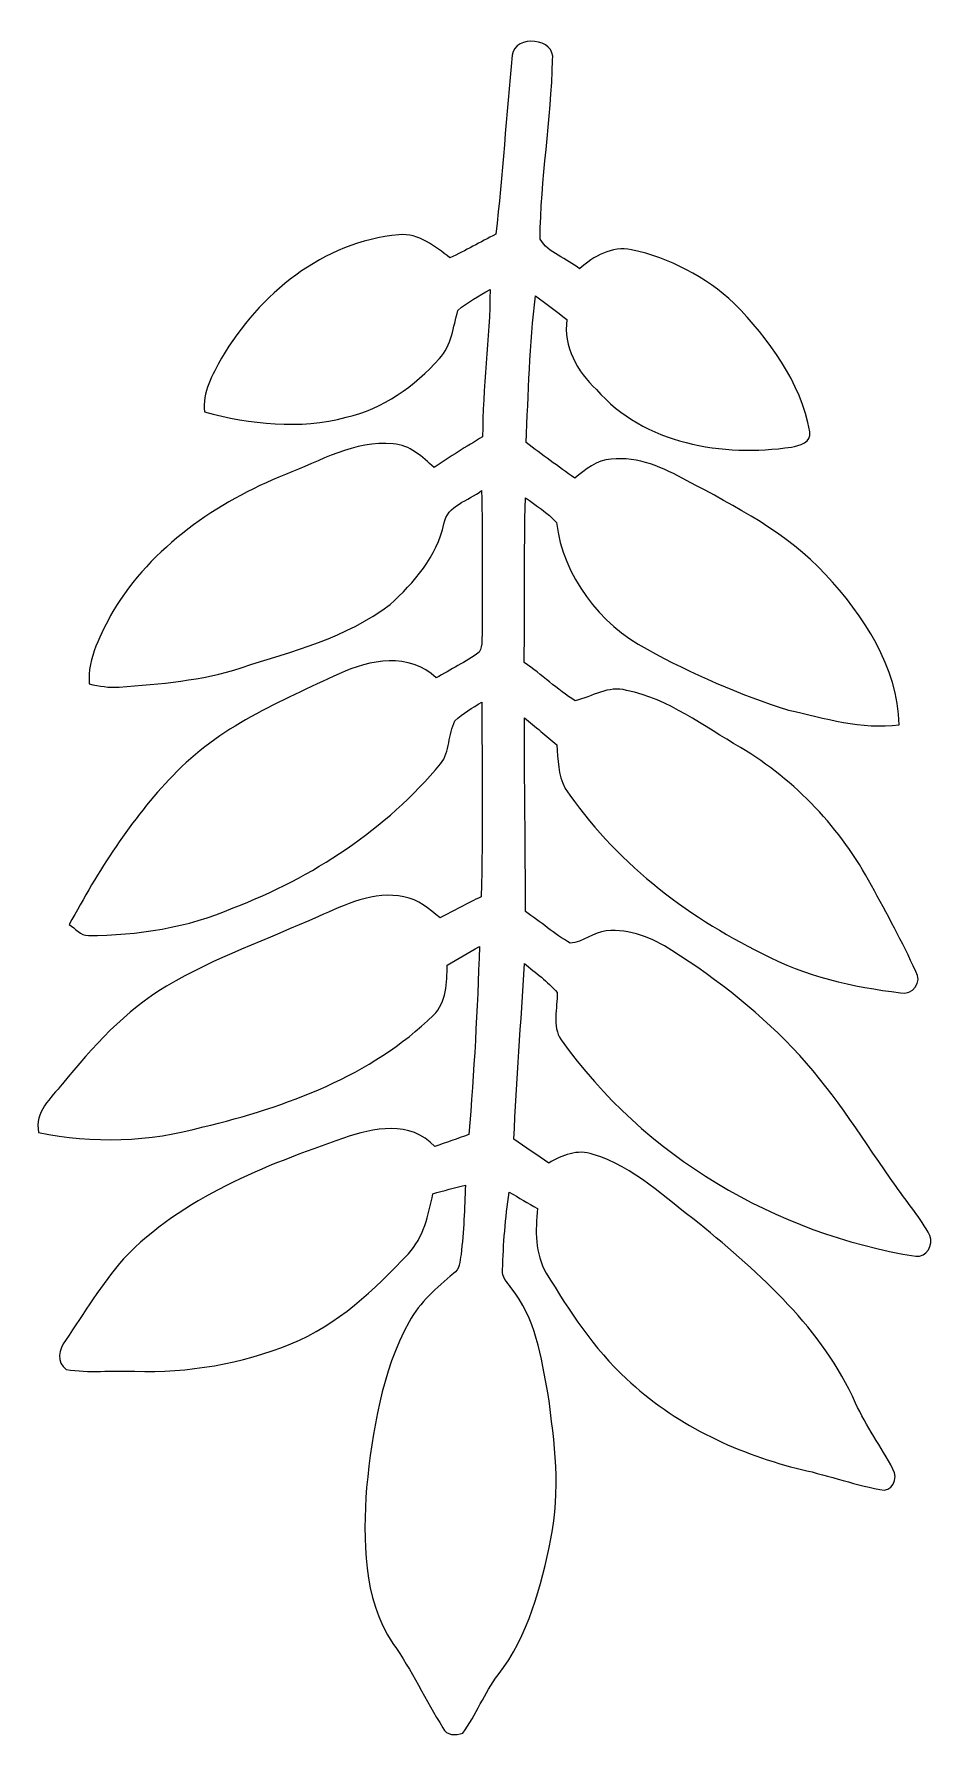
# Model space of a CAD drawing. Header units: centimetres. Extents: x -12 to 12.1, y -13.3 to 13.3.
# Drawn here: x -11.94 to -5.8, y -12.91 to -1.31 of the extents above; entities that cross this region are included whole.
import ezdxf

# ---------------------------------------------------------------- set-up
doc = ezdxf.new("R2010")
doc.units = ezdxf.units.CM
doc.header["$MEASUREMENT"] = 0
doc.layers.add('Camada 1', color=7, linetype='Continuous')

msp = doc.modelspace()

# ---------------------------------------------------------------- linework, layer by layer
at = {"layer": 'Camada 1', "color": 156}
msp.add_open_spline([(-8.68045, -1.45308), (-8.66069, -1.3081), (-8.38129, -1.33561), (-8.40493, -1.48554), (-8.40493, -1.48554), (-8.4148, -1.89335), (-8.48642, -2.29834), (-8.49065, -2.70615), (-8.49065, -2.70615), (-8.43562, -2.8007), (-8.30615, -2.83774), (-8.22113, -2.90865), (-8.22113, -2.90865), (-8.12482, -2.82292), (-8.00029, -2.75132), (-7.86659, -2.77917), (-7.86659, -2.77917), (-7.60623, -2.8335), (-7.36141, -2.96474), (-7.16597, -3.1443), (-7.16597, -3.1443), (-6.93032, -3.39019), (-6.7123, -3.67736), (-6.65161, -4.02096), (-6.65161, -4.02096), (-6.63434, -4.09046), (-6.72429, -4.11621), (-6.7765, -4.12467), (-6.7765, -4.12467), (-7.24358, -4.1924), (-7.78298, -4.10491), (-8.10612, -3.73167), (-8.10612, -3.73167), (-8.23736, -3.60785), (-8.33296, -3.43992), (-8.30756, -3.25366), (-8.30756, -3.25366), (-8.37917, -3.20004), (-8.45043, -3.14571), (-8.52205, -3.09279), (-8.52205, -3.09279), (-8.56473, -3.4244), (-8.56861, -3.76025), (-8.58625, -4.09397), (-8.58625, -4.09397), (-8.47654, -4.17617), (-8.36576, -4.25662), (-8.25429, -4.33634), (-8.25429, -4.33634), (-8.1802, -4.27918), (-8.10401, -4.21004), (-8.00487, -4.20758), (-8.00487, -4.20758), (-7.82143, -4.18606), (-7.64857, -4.26614), (-7.49158, -4.35151), (-7.49158, -4.35151), (-7.15573, -4.53107), (-6.80649, -4.70853), (-6.54507, -4.99251), (-6.54507, -4.99251), (-6.28049, -5.27156), (-6.05401, -5.62292), (-6.04131, -6.01839), (-6.04131, -6.01839), (-6.29673, -6.05119), (-6.55002, -5.97322), (-6.79696, -5.9175), (-6.79696, -5.9175), (-7.13105, -5.81306), (-7.45348, -5.67019), (-7.76111, -5.50333), (-7.76111, -5.50333), (-8.08531, -5.33118), (-8.33225, -5.00591), (-8.37917, -4.63902), (-8.37917, -4.63902), (-8.4395, -4.57129), (-8.51711, -4.52225), (-8.59049, -4.47004), (-8.59049, -4.47004), (-8.60036, -4.84433), (-8.59367, -5.21899), (-8.59895, -5.59328), (-8.59895, -5.59328), (-8.47901, -5.67513), (-8.37388, -5.77744), (-8.25006, -5.85364), (-8.25006, -5.85364), (-8.13435, -5.82648), (-8.02428, -5.74745), (-7.90046, -5.78379), (-7.90046, -5.78379), (-7.61188, -5.84164), (-7.3741, -6.02862), (-7.12399, -6.17255), (-7.12399, -6.17255), (-6.74616, -6.39692), (-6.4389, -6.72711), (-6.23005, -7.1127), (-6.23005, -7.1127), (-6.12634, -7.30673), (-6.01839, -7.49864), (-5.92878, -7.69972), (-5.92878, -7.69972), (-5.87869, -7.76817), (-5.95171, -7.86729), (-6.0325, -7.84472), (-6.0325, -7.84472), (-6.3574, -7.80625), (-6.68548, -7.7343), (-6.97512, -7.57624), (-6.97512, -7.57624), (-7.50639, -7.31838), (-7.98617, -6.94195), (-8.31956, -6.45125), (-8.31956, -6.45125), (-8.36859, -6.36023), (-8.36894, -6.25474), (-8.37529, -6.15492), (-8.37529, -6.15492), (-8.44973, -6.09353), (-8.52311, -6.03179), (-8.59613, -5.96935), (-8.59613, -5.96935), (-8.59966, -6.40961), (-8.58837, -6.84988), (-8.59084, -7.29014), (-8.59084, -7.29014), (-8.48783, -7.3607), (-8.39328, -7.44466), (-8.28428, -7.50639), (-8.28428, -7.50639), (-8.1975, -7.50252), (-8.12659, -7.43126), (-8.03875, -7.4235), (-8.03875, -7.4235), (-7.87893, -7.40516), (-7.72478, -7.47394), (-7.59178, -7.5558), (-7.59178, -7.5558), (-7.27463, -7.7597), (-6.97442, -7.99394), (-6.72007, -8.27298), (-6.72007, -8.27298), (-6.46818, -8.54569), (-6.27768, -8.86566), (-6.06178, -9.16586), (-6.06178, -9.16586), (-5.98628, -9.27735), (-5.89562, -9.37965), (-5.83282, -9.49924), (-5.83282, -9.49924), (-5.80424, -9.56451), (-5.85576, -9.65022), (-5.92807, -9.64177), (-5.92807, -9.64177), (-6.88304, -9.48937), (-7.78369, -8.95809), (-8.34637, -8.1668), (-8.34637, -8.1668), (-8.41127, -8.07049), (-8.37106, -7.95019), (-8.37423, -7.84331), (-8.37423, -7.84331), (-8.43773, -7.76605), (-8.5217, -7.70995), (-8.59719, -7.6454), (-8.59719, -7.6454), (-8.62083, -8.04474), (-8.6494, -8.44408), (-8.66986, -8.84378), (-8.66986, -8.84378), (-8.58978, -8.89669), (-8.51041, -8.95103), (-8.43138, -9.0064), (-8.43138, -9.0064), (-8.34036, -8.95314), (-8.23453, -8.90939), (-8.1287, -8.94715), (-8.1287, -8.94715), (-7.84895, -9.03323), (-7.63517, -9.24524), (-7.40657, -9.41811), (-7.40657, -9.41811), (-6.98746, -9.76171), (-6.56378, -10.13777), (-6.33906, -10.6426), (-6.33906, -10.6426), (-6.26745, -10.79994), (-6.16479, -10.94034), (-6.08365, -11.09274), (-6.08365, -11.09274), (-6.04237, -11.15306), (-6.09282, -11.2596), (-6.17361, -11.2328), (-6.17361, -11.2328), (-6.36551, -11.19328), (-6.55179, -11.12908), (-6.74299, -11.08674), (-6.74299, -11.08674), (-7.16915, -10.97845), (-7.58013, -10.78052), (-7.90187, -10.47715), (-7.90187, -10.47715), (-8.12447, -10.27077), (-8.29098, -10.01394), (-8.44796, -9.75713), (-8.44796, -9.75713), (-8.52734, -9.62377), (-8.52134, -9.46502), (-8.509, -9.31615), (-8.509, -9.31615), (-8.57285, -9.27946), (-8.63635, -9.24207), (-8.7002, -9.20537), (-8.7002, -9.20537), (-8.72877, -9.38035), (-8.74042, -9.55781), (-8.74641, -9.73525), (-8.74641, -9.73525), (-8.75417, -9.78358), (-8.71466, -9.81886), (-8.68927, -9.85519), (-8.68927, -9.85519), (-8.52099, -10.05981), (-8.48218, -10.33144), (-8.43562, -10.58367), (-8.43562, -10.58367), (-8.39082, -10.9086), (-8.34883, -11.24196), (-8.41657, -11.56723), (-8.41657, -11.56723), (-8.48218, -11.89284), (-8.56932, -12.22833), (-8.7764, -12.49574), (-8.7764, -12.49574), (-8.87095, -12.61991), (-8.92598, -12.76843), (-9.0177, -12.89437), (-9.0177, -12.89437), (-9.06533, -12.90778), (-9.13024, -12.91237), (-9.15281, -12.85699), (-9.15281, -12.85699), (-9.2717, -12.66825), (-9.36625, -12.4647), (-9.4936, -12.2809), (-9.4936, -12.2809), (-9.7028, -11.97044), (-9.69645, -11.5771), (-9.67422, -11.21833), (-9.67422, -11.21833), (-9.63259, -10.83132), (-9.57333, -10.43305), (-9.38247, -10.08768), (-9.38247, -10.08768), (-9.31086, -9.95432), (-9.19444, -9.8559), (-9.08155, -9.75924), (-9.08155, -9.75924), (-9.03604, -9.73137), (-9.0371, -9.67634), (-9.0297, -9.63048), (-9.0297, -9.63048), (-9.01029, -9.47313), (-9.00535, -9.31403), (-9.00007, -9.15599), (-9.00007, -9.15599), (-9.07415, -9.17468), (-9.14788, -9.19444), (-9.22125, -9.21561), (-9.22125, -9.21561), (-9.25265, -9.35918), (-9.28334, -9.51371), (-9.38882, -9.62413), (-9.38882, -9.62413), (-9.61954, -9.87), (-9.87213, -10.11061), (-10.18928, -10.23902), (-10.18928, -10.23902), (-10.52548, -10.37519), (-10.89166, -10.43763), (-11.25396, -10.42528), (-11.25396, -10.42528), (-11.40988, -10.41964), (-11.56722, -10.43834), (-11.72174, -10.414), (-11.72174, -10.414), (-11.79053, -10.36496), (-11.77325, -10.27253), (-11.72668, -10.21503), (-11.72668, -10.21503), (-11.59898, -10.02736), (-11.48079, -9.83121), (-11.33192, -9.65941), (-11.33192, -9.65941), (-10.92835, -9.2389), (-10.3706, -9.02475), (-9.83191, -8.83673), (-9.83191, -8.83673), (-9.62871, -8.76723), (-9.37118, -8.71078), (-9.20926, -8.89423), (-9.20926, -8.89423), (-9.13165, -8.8667), (-9.05403, -8.8392), (-8.97643, -8.81203), (-8.97643, -8.81203), (-8.94115, -8.38517), (-8.91681, -7.9576), (-8.90446, -7.52968), (-8.90446, -7.52968), (-8.97854, -7.57061), (-9.05157, -7.61364), (-9.12459, -7.65632), (-9.12459, -7.65632), (-9.12529, -7.77416), (-9.12671, -7.90963), (-9.21773, -7.99782), (-9.21773, -7.99782), (-9.64388, -8.41375), (-10.22103, -8.62259), (-10.789, -8.76017), (-10.789, -8.76017), (-11.15166, -8.86142), (-11.54182, -8.87518), (-11.91013, -8.79792), (-11.91013, -8.79792), (-11.94152, -8.65786), (-11.82511, -8.56333), (-11.7475, -8.46632), (-11.7475, -8.46632), (-11.54182, -8.21443), (-11.32028, -7.96642), (-11.03736, -7.79992), (-11.03736, -7.79992), (-10.70963, -7.60589), (-10.34838, -7.48064), (-10.00266, -7.32508), (-10.00266, -7.32508), (-9.81992, -7.245), (-9.62342, -7.14833), (-9.41846, -7.19101), (-9.41846, -7.19101), (-9.32144, -7.20724), (-9.24666, -7.27428), (-9.17292, -7.3339), (-9.17292, -7.3339), (-9.07979, -7.28556), (-8.98666, -7.23688), (-8.89282, -7.1903), (-8.89282, -7.1903), (-8.87941, -6.74792), (-8.88646, -6.30519), (-8.88858, -5.86281), (-8.88858, -5.86281), (-8.95103, -5.90303), (-9.01665, -5.94006), (-9.07132, -5.99157), (-9.07132, -5.99157), (-9.11824, -6.08329), (-9.10378, -6.19936), (-9.16869, -6.28438), (-9.16869, -6.28438), (-9.54122, -6.73135), (-10.04181, -7.05979), (-10.58368, -7.26651), (-10.58368, -7.26651), (-10.89413, -7.40163), (-11.2342, -7.45348), (-11.57111, -7.45418), (-11.57111, -7.45418), (-11.62508, -7.45771), (-11.65965, -7.40587), (-11.70128, -7.38046), (-11.70128, -7.38046), (-11.50619, -7.01674), (-11.28112, -6.6615), (-10.99361, -6.3634), (-10.99361, -6.3634), (-10.68563, -6.03391), (-10.26159, -5.85645), (-9.86013, -5.66985), (-9.86013, -5.66985), (-9.65411, -5.57354), (-9.37895, -5.52309), (-9.19868, -5.69841), (-9.19868, -5.69841), (-9.1006, -5.64056), (-8.99865, -5.58906), (-8.90587, -5.52343), (-8.90587, -5.52343), (-8.87906, -5.47511), (-8.88964, -5.41689), (-8.88506, -5.36434), (-8.88506, -5.36434), (-8.88823, -5.04966), (-8.88188, -4.73533), (-8.88929, -4.421), (-8.88929, -4.421), (-8.97854, -4.4898), (-9.12459, -4.52154), (-9.14576, -4.64819), (-9.14576, -4.64819), (-9.19444, -4.86938), (-9.35002, -5.0493), (-9.51335, -5.19747), (-9.51335, -5.19747), (-9.80969, -5.42361), (-10.17869, -5.51744), (-10.52794, -5.62856), (-10.52794, -5.62856), (-10.79712, -5.71746), (-11.0804, -5.7397), (-11.3612, -5.7605), (-11.3612, -5.7605), (-11.43, -5.76615), (-11.49808, -5.75451), (-11.56441, -5.73899), (-11.56441, -5.73899), (-11.58098, -5.55941), (-11.48221, -5.39891), (-11.4046, -5.24474), (-11.4046, -5.24474), (-11.13825, -4.80518), (-10.69728, -4.50037), (-10.22702, -4.31095), (-10.22702, -4.31095), (-9.98995, -4.22205), (-9.75536, -4.07528), (-9.49254, -4.10209), (-9.49254, -4.10209), (-9.37824, -4.10845), (-9.29428, -4.1924), (-9.21278, -4.26261), (-9.21278, -4.26261), (-9.10378, -4.19135), (-8.99442, -4.12043), (-8.88223, -4.05448), (-8.88223, -4.05448), (-8.8833, -3.71863), (-8.83214, -3.38525), (-8.83144, -3.04977), (-8.83144, -3.04977), (-8.90551, -3.09491), (-8.98595, -3.13302), (-9.05051, -3.19263), (-9.05051, -3.19263), (-9.08402, -3.30482), (-9.09249, -3.43146), (-9.17715, -3.52142), (-9.17715, -3.52142), (-9.34578, -3.70945), (-9.56204, -3.86432), (-9.8118, -3.92041), (-9.8118, -3.92041), (-10.12965, -4.00719), (-10.46514, -3.96733), (-10.77948, -3.88513), (-10.77948, -3.88513), (-10.79429, -3.75038), (-10.72444, -3.63078), (-10.6627, -3.5172), (-10.6627, -3.5172), (-10.40623, -3.08256), (-9.9702, -2.72274), (-9.45338, -2.67687), (-9.45338, -2.67687), (-9.31474, -2.66347), (-9.20855, -2.75766), (-9.10484, -2.83316), (-9.10484, -2.83316), (-8.99795, -2.78589), (-8.8974, -2.72591), (-8.79298, -2.6737), (-8.79298, -2.6737), (-8.7443, -2.26764), (-8.72243, -1.85914), (-8.68045, -1.45308)], degree=3, knots=[0, 0, 0, 0, 0.00826446, 0.00826446, 0.00826446, 0.00826446, 0.01652893, 0.01652893, 0.01652893, 0.01652893, 0.02479339, 0.02479339, 0.02479339, 0.02479339, 0.03305785, 0.03305785, 0.03305785, 0.03305785, 0.04132231, 0.04132231, 0.04132231, 0.04132231, 0.04958678, 0.04958678, 0.04958678, 0.04958678, 0.05785124, 0.05785124, 0.05785124, 0.05785124, 0.0661157, 0.0661157, 0.0661157, 0.0661157, 0.07438017, 0.07438017, 0.07438017, 0.07438017, 0.08264463, 0.08264463, 0.08264463, 0.08264463, 0.09090909, 0.09090909, 0.09090909, 0.09090909, 0.09917355, 0.09917355, 0.09917355, 0.09917355, 0.10743802, 0.10743802, 0.10743802, 0.10743802, 0.11570248, 0.11570248, 0.11570248, 0.11570248, 0.12396694, 0.12396694, 0.12396694, 0.12396694, 0.1322314, 0.1322314, 0.1322314, 0.1322314, 0.14049587, 0.14049587, 0.14049587, 0.14049587, 0.14876033, 0.14876033, 0.14876033, 0.14876033, 0.15702479, 0.15702479, 0.15702479, 0.15702479, 0.16528926, 0.16528926, 0.16528926, 0.16528926, 0.17355372, 0.17355372, 0.17355372, 0.17355372, 0.18181818, 0.18181818, 0.18181818, 0.18181818, 0.19008264, 0.19008264, 0.19008264, 0.19008264, 0.19834711, 0.19834711, 0.19834711, 0.19834711, 0.20661157, 0.20661157, 0.20661157, 0.20661157, 0.21487603, 0.21487603, 0.21487603, 0.21487603, 0.2231405, 0.2231405, 0.2231405, 0.2231405, 0.23140496, 0.23140496, 0.23140496, 0.23140496, 0.23966942, 0.23966942, 0.23966942, 0.23966942, 0.24793388, 0.24793388, 0.24793388, 0.24793388, 0.25619835, 0.25619835, 0.25619835, 0.25619835, 0.26446281, 0.26446281, 0.26446281, 0.26446281, 0.27272727, 0.27272727, 0.27272727, 0.27272727, 0.28099174, 0.28099174, 0.28099174, 0.28099174, 0.2892562, 0.2892562, 0.2892562, 0.2892562, 0.29752066, 0.29752066, 0.29752066, 0.29752066, 0.30578512, 0.30578512, 0.30578512, 0.30578512, 0.31404959, 0.31404959, 0.31404959, 0.31404959, 0.32231405, 0.32231405, 0.32231405, 0.32231405, 0.33057851, 0.33057851, 0.33057851, 0.33057851, 0.33884298, 0.33884298, 0.33884298, 0.33884298, 0.34710744, 0.34710744, 0.34710744, 0.34710744, 0.3553719, 0.3553719, 0.3553719, 0.3553719, 0.36363636, 0.36363636, 0.36363636, 0.36363636, 0.37190083, 0.37190083, 0.37190083, 0.37190083, 0.38016529, 0.38016529, 0.38016529, 0.38016529, 0.38842975, 0.38842975, 0.38842975, 0.38842975, 0.39669421, 0.39669421, 0.39669421, 0.39669421, 0.40495868, 0.40495868, 0.40495868, 0.40495868, 0.41322314, 0.41322314, 0.41322314, 0.41322314, 0.4214876, 0.4214876, 0.4214876, 0.4214876, 0.42975207, 0.42975207, 0.42975207, 0.42975207, 0.43801653, 0.43801653, 0.43801653, 0.43801653, 0.44628099, 0.44628099, 0.44628099, 0.44628099, 0.45454545, 0.45454545, 0.45454545, 0.45454545, 0.46280992, 0.46280992, 0.46280992, 0.46280992, 0.47107438, 0.47107438, 0.47107438, 0.47107438, 0.47933884, 0.47933884, 0.47933884, 0.47933884, 0.48760331, 0.48760331, 0.48760331, 0.48760331, 0.49586777, 0.49586777, 0.49586777, 0.49586777, 0.50413223, 0.50413223, 0.50413223, 0.50413223, 0.51239669, 0.51239669, 0.51239669, 0.51239669, 0.52066116, 0.52066116, 0.52066116, 0.52066116, 0.52892562, 0.52892562, 0.52892562, 0.52892562, 0.53719008, 0.53719008, 0.53719008, 0.53719008, 0.54545455, 0.54545455, 0.54545455, 0.54545455, 0.55371901, 0.55371901, 0.55371901, 0.55371901, 0.56198347, 0.56198347, 0.56198347, 0.56198347, 0.57024793, 0.57024793, 0.57024793, 0.57024793, 0.5785124, 0.5785124, 0.5785124, 0.5785124, 0.58677686, 0.58677686, 0.58677686, 0.58677686, 0.59504132, 0.59504132, 0.59504132, 0.59504132, 0.60330579, 0.60330579, 0.60330579, 0.60330579, 0.61157025, 0.61157025, 0.61157025, 0.61157025, 0.61983471, 0.61983471, 0.61983471, 0.61983471, 0.62809917, 0.62809917, 0.62809917, 0.62809917, 0.63636364, 0.63636364, 0.63636364, 0.63636364, 0.6446281, 0.6446281, 0.6446281, 0.6446281, 0.65289256, 0.65289256, 0.65289256, 0.65289256, 0.66115702, 0.66115702, 0.66115702, 0.66115702, 0.66942149, 0.66942149, 0.66942149, 0.66942149, 0.67768595, 0.67768595, 0.67768595, 0.67768595, 0.68595041, 0.68595041, 0.68595041, 0.68595041, 0.69421488, 0.69421488, 0.69421488, 0.69421488, 0.70247934, 0.70247934, 0.70247934, 0.70247934, 0.7107438, 0.7107438, 0.7107438, 0.7107438, 0.71900826, 0.71900826, 0.71900826, 0.71900826, 0.72727273, 0.72727273, 0.72727273, 0.72727273, 0.73553719, 0.73553719, 0.73553719, 0.73553719, 0.74380165, 0.74380165, 0.74380165, 0.74380165, 0.75206612, 0.75206612, 0.75206612, 0.75206612, 0.76033058, 0.76033058, 0.76033058, 0.76033058, 0.76859504, 0.76859504, 0.76859504, 0.76859504, 0.7768595, 0.7768595, 0.7768595, 0.7768595, 0.78512397, 0.78512397, 0.78512397, 0.78512397, 0.79338843, 0.79338843, 0.79338843, 0.79338843, 0.80165289, 0.80165289, 0.80165289, 0.80165289, 0.80991736, 0.80991736, 0.80991736, 0.80991736, 0.81818182, 0.81818182, 0.81818182, 0.81818182, 0.82644628, 0.82644628, 0.82644628, 0.82644628, 0.83471074, 0.83471074, 0.83471074, 0.83471074, 0.84297521, 0.84297521, 0.84297521, 0.84297521, 0.85123967, 0.85123967, 0.85123967, 0.85123967, 0.85950413, 0.85950413, 0.85950413, 0.85950413, 0.8677686, 0.8677686, 0.8677686, 0.8677686, 0.87603306, 0.87603306, 0.87603306, 0.87603306, 0.88429752, 0.88429752, 0.88429752, 0.88429752, 0.89256198, 0.89256198, 0.89256198, 0.89256198, 0.90082645, 0.90082645, 0.90082645, 0.90082645, 0.90909091, 0.90909091, 0.90909091, 0.90909091, 0.91735537, 0.91735537, 0.91735537, 0.91735537, 0.92561983, 0.92561983, 0.92561983, 0.92561983, 0.9338843, 0.9338843, 0.9338843, 0.9338843, 0.94214876, 0.94214876, 0.94214876, 0.94214876, 0.95041322, 0.95041322, 0.95041322, 0.95041322, 0.95867769, 0.95867769, 0.95867769, 0.95867769, 0.96694215, 0.96694215, 0.96694215, 0.96694215, 0.97520661, 0.97520661, 0.97520661, 0.97520661, 0.98347107, 0.98347107, 0.98347107, 0.98347107, 1, 1, 1, 1], dxfattribs=at)

doc.saveas('drawing.dxf')
